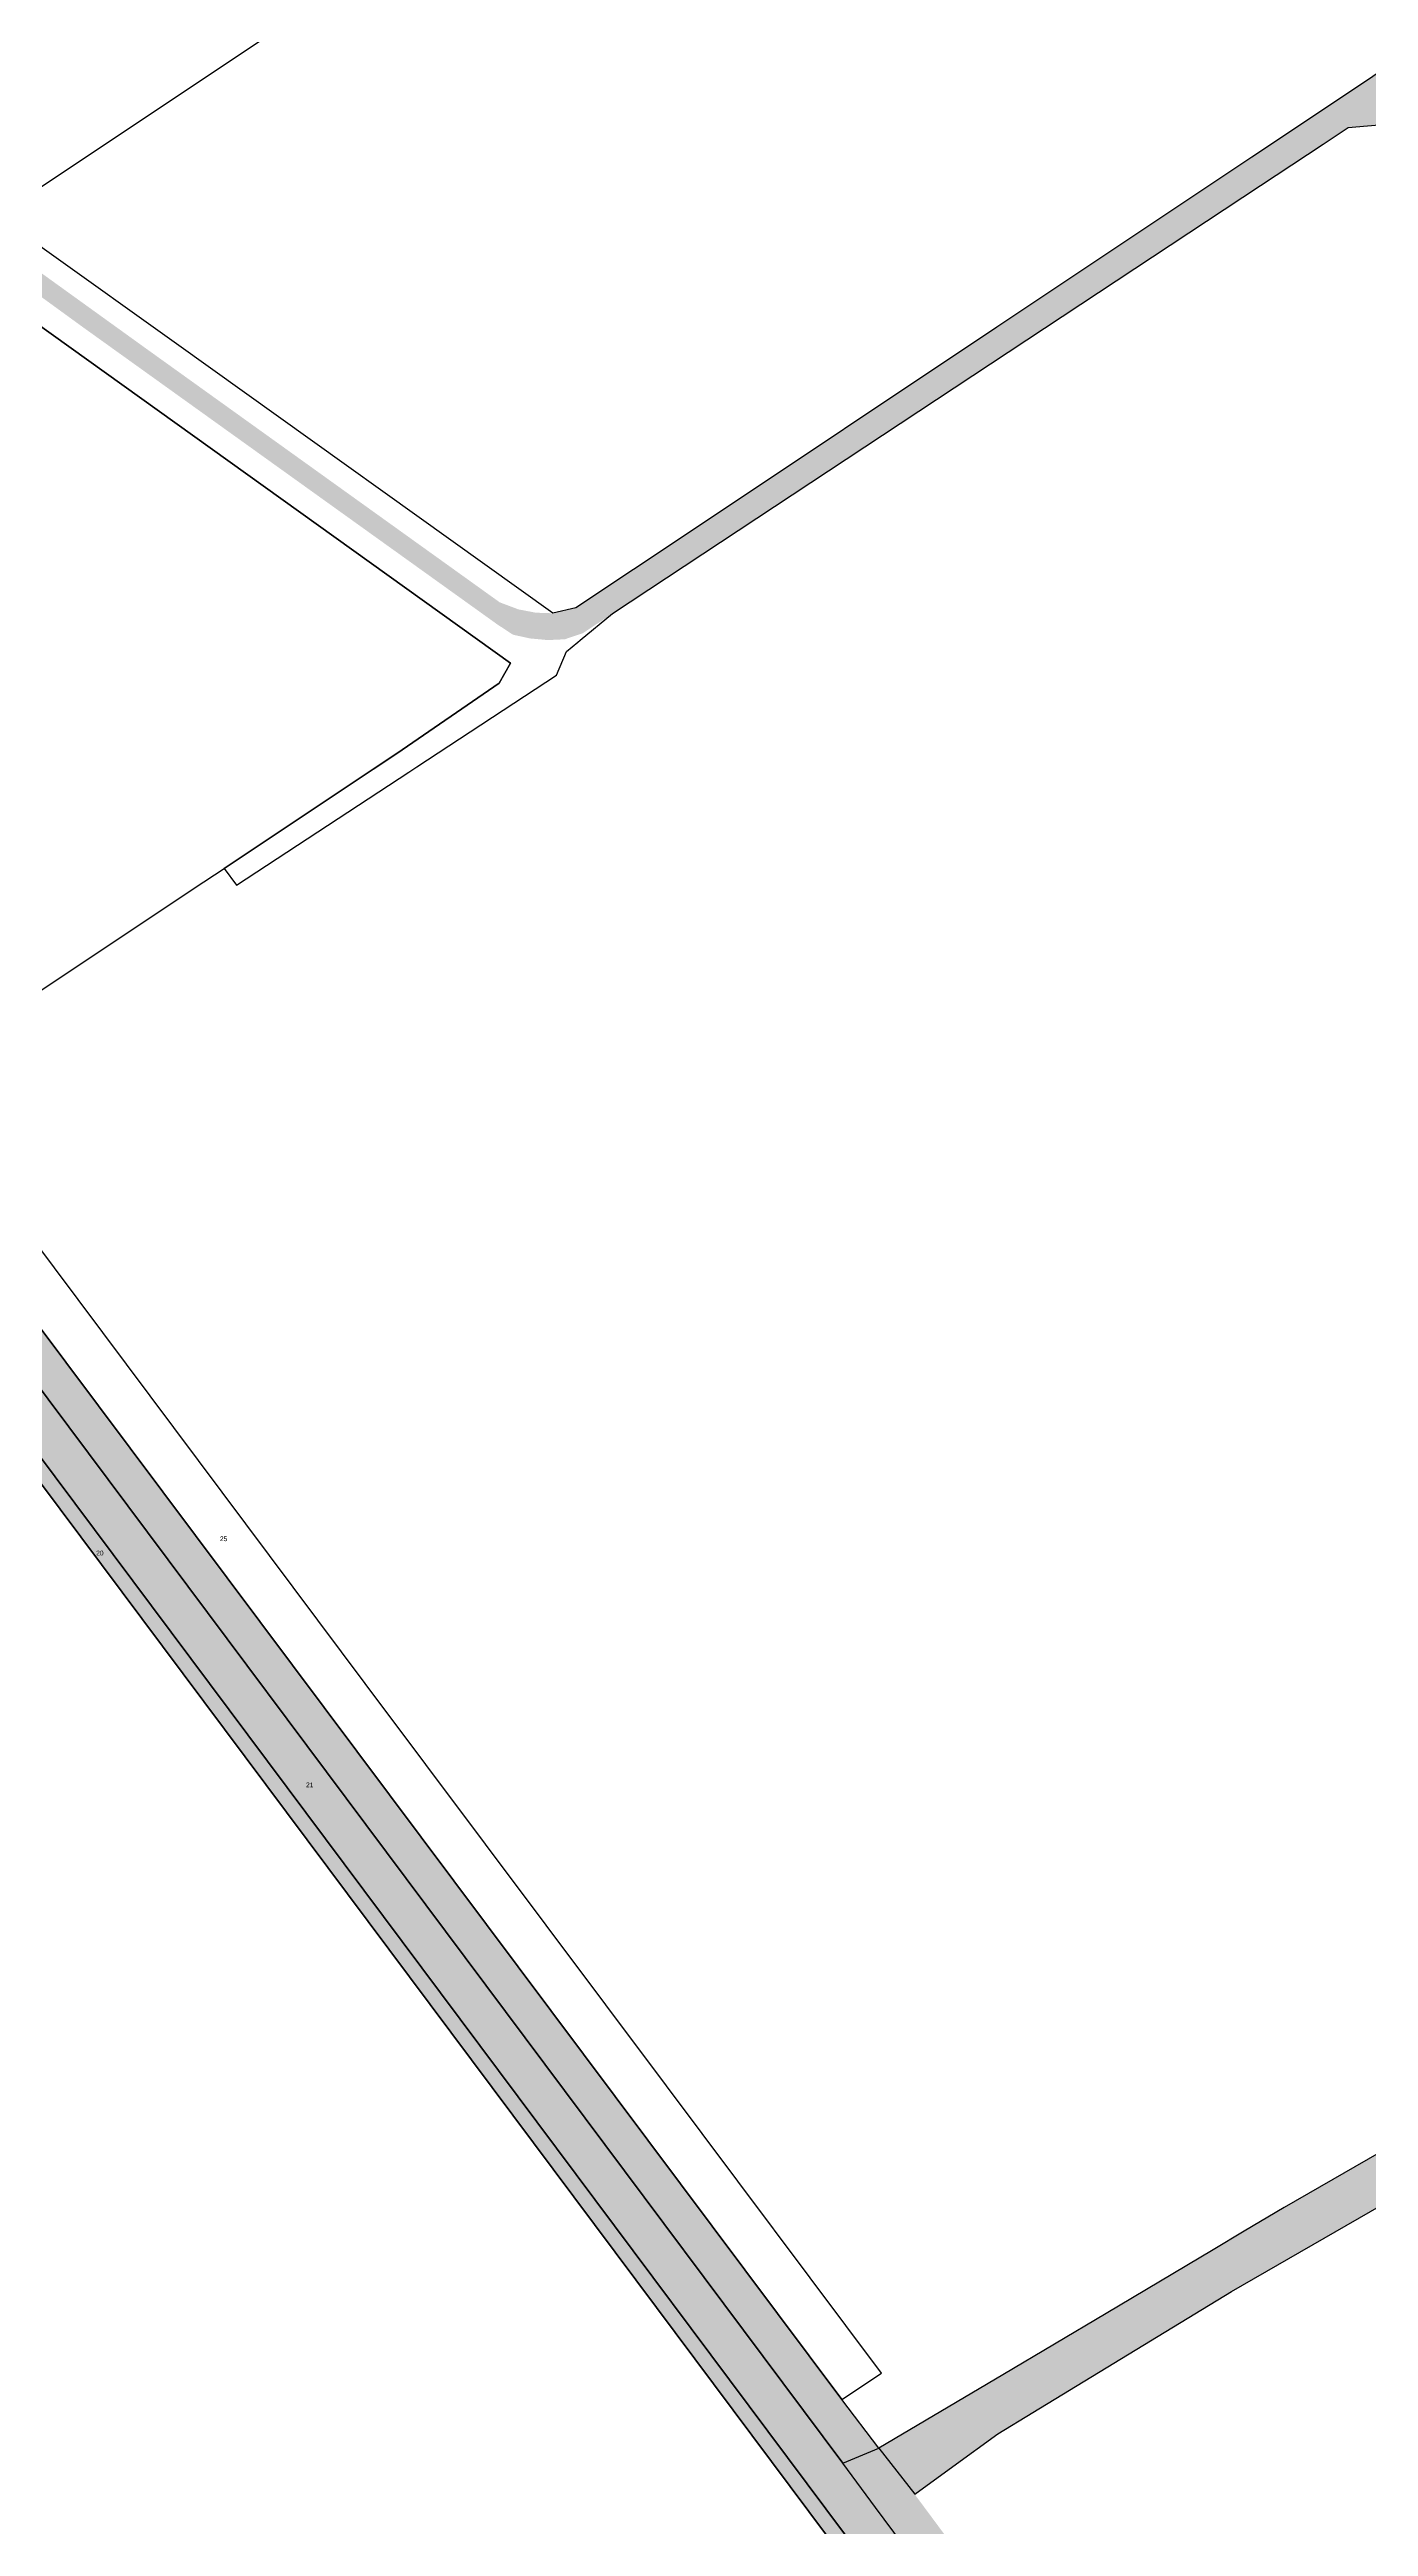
# Model space of a CAD drawing. Header units: millimetres. Extents: x 238 to 3518, y -74 to 2735.
# Drawn here: x 2732 to 3009, y 1025 to 1545 of the extents above; entities that cross this region are included whole.
import ezdxf
from ezdxf.enums import TextEntityAlignment as Align

# ---------------------------------------------------------------- set-up
doc = ezdxf.new("R2010")
doc.units = ezdxf.units.MM
for name, color, linetype in [('LP_Flurstueck_bez', 7, 'Continuous'), ('LP_Flurstuecke', 8, 'Continuous'), ('LP_Verkehr_Gewaesser', 150, 'Continuous'), ('LP_Verkehr_Wege_Plaetze', 252, 'Continuous')]:
    doc.layers.add(name, color=color, linetype=linetype)
doc.styles.get("Standard").update_dxf_attribs({"font": 'arial.ttf'})

msp = doc.modelspace()

# ---------------------------------------------------------------- hatches: boundary and pattern name
at = {"layer": 'LP_Verkehr_Gewaesser'}
for points in [[(2544.98, 1510.83), (2656.33, 1361.81), (2898.28, 1038.03), (2905.14, 1028.73), (2906.99, 1026.25), (3128.95, 727.87), (3136.72, 718.49), (3142.46, 713.67), (3151.1, 713.54), (3170.84, 716.37), (3444.36, 760.78), (3449.5, 763.91), (3452.82, 761.32), (3486.05, 759.31), (3482.59, 765.56), (3502.69, 768.41), (3517.98, 770.59), (3512.18, 781.32), (3499.89, 777.81), (3494.26, 776.29), (3478.92, 772.14), (3464.54, 776.43), (3355.12, 758.01), (3143.58, 722.39), (3136.59, 730.63), (2913.41, 1031.48), (2905.85, 1041.2), (2898.1, 1051.42), (2694.28, 1323.66), (2597.15, 1453.39), (2591.76, 1460.59), (2550.94, 1515.12), (2549.87, 1514.35), (2547.06, 1512.32)], [(2543.52, 1493.22), (2581.14, 1442.88), (2607.84, 1407.13), (2678.23, 1312.91), (2725.25, 1249.96), (2859.16, 1070.72), (2963.42, 931.17), (2967.6, 930.88), (2546.77, 1494.16)]]:
    msp.add_hatch(color=150, dxfattribs=at).paths.add_polyline_path(points)
at = {"layer": 'LP_Verkehr_Wege_Plaetze'}
for points in [[(2638.29, 1568.56), (2662.21, 1543.71), (2669.14, 1537.68), (2681.55, 1528.11), (2738.56, 1486.62), (2825.71, 1424.13), (2829.03, 1421.95), (2832.6, 1421.17), (2836.35, 1420.82), (2839.92, 1420.99), (2843.66, 1422.24), (2849.94, 1426.39), (2986.03, 1516.27), (2999.22, 1524.98), (3004.46, 1528.44), (3016.64, 1529.52), (3154.34, 1253.7), (3173.65, 1215.03), (3176.02, 1204.69), (3171.87, 1195.9), (3133.04, 1173.53), (3108.77, 1159.55), (3059.31, 1131.07), (3023.48, 1110.42), (2991.01, 1091.71), (2982.61, 1086.72), (2976.11, 1082.85), (2953.65, 1069.48), (2931.94, 1056.56), (2905.85, 1041.2), (2913.41, 1031.48), (2921.42, 1037.34), (2930.87, 1044.21), (2938.21, 1048.68), (2979.96, 1074.08), (3030.9, 1103.41), (3112.88, 1150.62), (3138.07, 1165.12), (3177.27, 1187.69), (3190.18, 1195.13), (3259.44, 1091.09), (3198.38, 1199.87), (3112.19, 1370.1), (3022.75, 1547.92), (2996.52, 1530.44), (2984.21, 1522.23), (2930.68, 1486.54), (2866.43, 1443.71), (2842.25, 1427.6), (2837.42, 1426.45), (2833.82, 1426.57), (2830.16, 1427.27), (2826.24, 1428.75), (2751.89, 1482.09), (2678.94, 1534.65), (2665.87, 1545.54), (2639.72, 1572.18)], [(2535.83, 1504.29), (2546.77, 1494.16), (2967.6, 930.88), (3034.3, 841.58), (3044.5, 828.3), (3128.95, 715.32), (3142.98, 696.55), (3148.5, 700.67), (3152.93, 703.98), (3151.1, 713.54), (3142.46, 713.67), (3136.72, 718.49), (3128.95, 727.87), (2906.99, 1026.25), (2905.14, 1028.73), (2898.28, 1038.03), (2656.33, 1361.81), (2544.98, 1510.83), (2539.11, 1506.63)]]:
    msp.add_hatch(color=252, dxfattribs=at).paths.add_polyline_path(points)

# ---------------------------------------------------------------- linework, layer by layer
at = {"layer": 'LP_Flurstuecke', "color": 8}
for points in [[(2696.73, 1527.08), (2720.72, 1509.92), (2913.89, 1638.67), (2899.24, 1642.33), (2875.23, 1646.06)], [(2550.94, 1515.12), (2591.76, 1460.59), (2597.15, 1453.39), (2694.28, 1323.66), (2898.1, 1051.42), (2906.45, 1056.91), (2861.25, 1117.28), (2798, 1201.75), (2702.59, 1329.18), (2627.39, 1429.62), (2606.63, 1457.35), (2600.04, 1466.15), (2559.17, 1520.76)], [(2544.98, 1510.83), (2656.33, 1361.81), (2898.28, 1038.03), (2905.85, 1041.2), (2898.1, 1051.42), (2694.28, 1323.66), (2597.15, 1453.39), (2591.76, 1460.59), (2550.94, 1515.12), (2549.87, 1514.35), (2547.06, 1512.32)], [(2535.83, 1504.29), (2546.77, 1494.16), (2967.6, 930.88), (3034.3, 841.58), (3044.5, 828.3), (3128.95, 715.32), (3142.98, 696.55), (3148.5, 700.67), (3152.93, 703.98), (3151.1, 713.54), (3142.46, 713.67), (3136.72, 718.49), (3128.95, 727.87), (2906.99, 1026.25), (2905.14, 1028.73), (2898.28, 1038.03), (2656.33, 1361.81), (2544.98, 1510.83), (2539.11, 1506.63)], [(2543.52, 1493.22), (2581.14, 1442.88), (2607.84, 1407.13), (2678.23, 1312.91), (2725.25, 1249.96), (2859.16, 1070.72), (2963.42, 931.17), (2967.6, 930.88), (2546.77, 1494.16)], [(2627.39, 1429.62), (2702.59, 1329.18), (2738.86, 1353.28), (2762.06, 1368.7), (2768.34, 1372.88), (2799.65, 1393.69), (2804.65, 1397.01), (2826.11, 1411.8), (2828.5, 1415.98), (2721.41, 1492.77), (2651.9, 1446.08)], [(2503.61, 963.31), (2963.42, 931.17), (2859.16, 1070.72), (2725.25, 1249.96), (2525.13, 1263.95)]]:
    msp.add_lwpolyline(points, close=True, dxfattribs=at)
for points in [[(2636.45, 1563.89), (2662.73, 1536.91), (2682.74, 1521.68), (2691.96, 1514.66), (2709.68, 1501.17), (2721.41, 1492.77), (2828.5, 1415.98), (2826.11, 1411.8), (2804.65, 1397.01), (2799.65, 1393.69), (2768.34, 1372.88), (2770.98, 1369.35), (2807.17, 1393.1), (2808.84, 1394.19), (2838.14, 1413.42), (2840.25, 1418.4), (2842.66, 1420.39), (2843.13, 1420.77), (2849.94, 1426.39), (2986.03, 1516.27), (2999.22, 1524.98), (3004.46, 1528.44), (3016.64, 1529.52)], [(3022.75, 1547.92), (2996.52, 1530.44), (2984.21, 1522.23), (2930.68, 1486.54), (2866.43, 1443.71), (2842.25, 1427.6), (2837.42, 1426.45), (2758.35, 1483), (2731.13, 1502.47), (2720.72, 1509.92), (2696.73, 1527.08), (2694.29, 1528.82), (2681.96, 1537.63), (2667.69, 1549.17)], [(3023.48, 1110.42), (2991.01, 1091.71), (2982.61, 1086.72), (2976.11, 1082.85), (2953.65, 1069.48), (2931.94, 1056.56), (2905.85, 1041.2), (2913.41, 1031.48), (2921.42, 1037.34), (2930.87, 1044.21), (2938.21, 1048.68), (2979.96, 1074.08), (3030.9, 1103.41)]]:
    msp.add_lwpolyline(points, dxfattribs=at)

# ---------------------------------------------------------------- texts
at = {"layer": 'LP_Flurstueck_bez', "color": 7}
for s, p in [('25', (2768.25, 1232.12)), ('20', (2742.26, 1229.12)), ('21', (2786.34, 1180.44))]:
    msp.add_text(s, height=1, dxfattribs=at).set_placement(p, align=Align.MIDDLE_CENTER)

doc.saveas('drawing.dxf')
